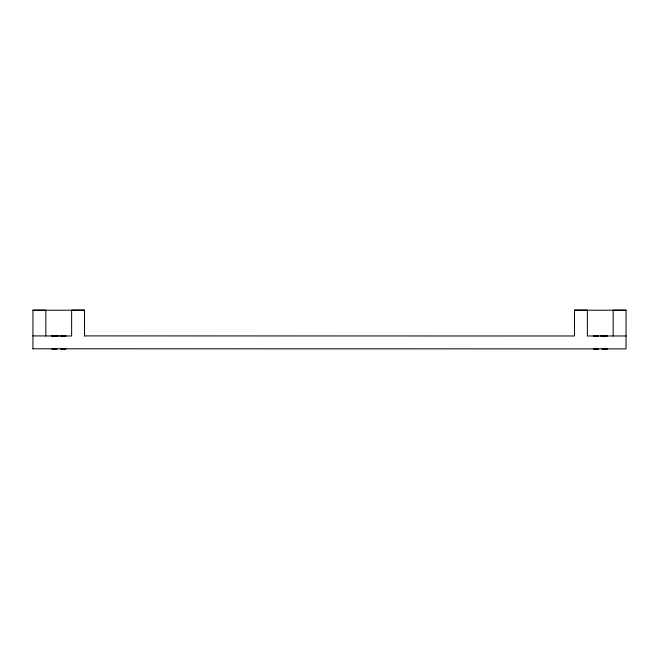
<?xml version="1.0" encoding="UTF-8"?>
<svg xmlns="http://www.w3.org/2000/svg" width="659" height="659" viewBox="0 0 659 659"><rect width="100%" height="100%" fill="white"/><g stroke="black" fill="none" stroke-linecap="round" stroke-linejoin="round"><path stroke-width="0.99" d="M32.95 310.208L84.525 310.208M574.475 310.208L626.05 310.208M56.905 335.933L51.649 335.95L58.733 335.958M602.095 335.933L607.351 335.95L600.267 335.958M32.95 335.901L71.633 335.991L71.633 310.117L84.525 310.117L84.525 335.991M84.525 335.901L574.475 335.991L574.475 310.117L587.367 310.117L587.367 335.991L626.05 335.966M32.95 348.792L626.05 348.883L626.05 310.183L613.158 310.183L613.158 335.991M45.842 335.991L45.842 310.183L32.95 310.183L32.95 348.883M65.826 335.95L60.57 335.958L65.826 335.95M593.413 335.942L598.43 335.958L593.413 335.942M51.888 348.842L56.905 348.85L51.888 348.842M65.826 348.842L60.57 348.85L65.826 348.842M593.413 348.842L598.43 348.85L593.413 348.842M607.351 348.842L602.095 348.85L607.351 348.842"/></g></svg>
